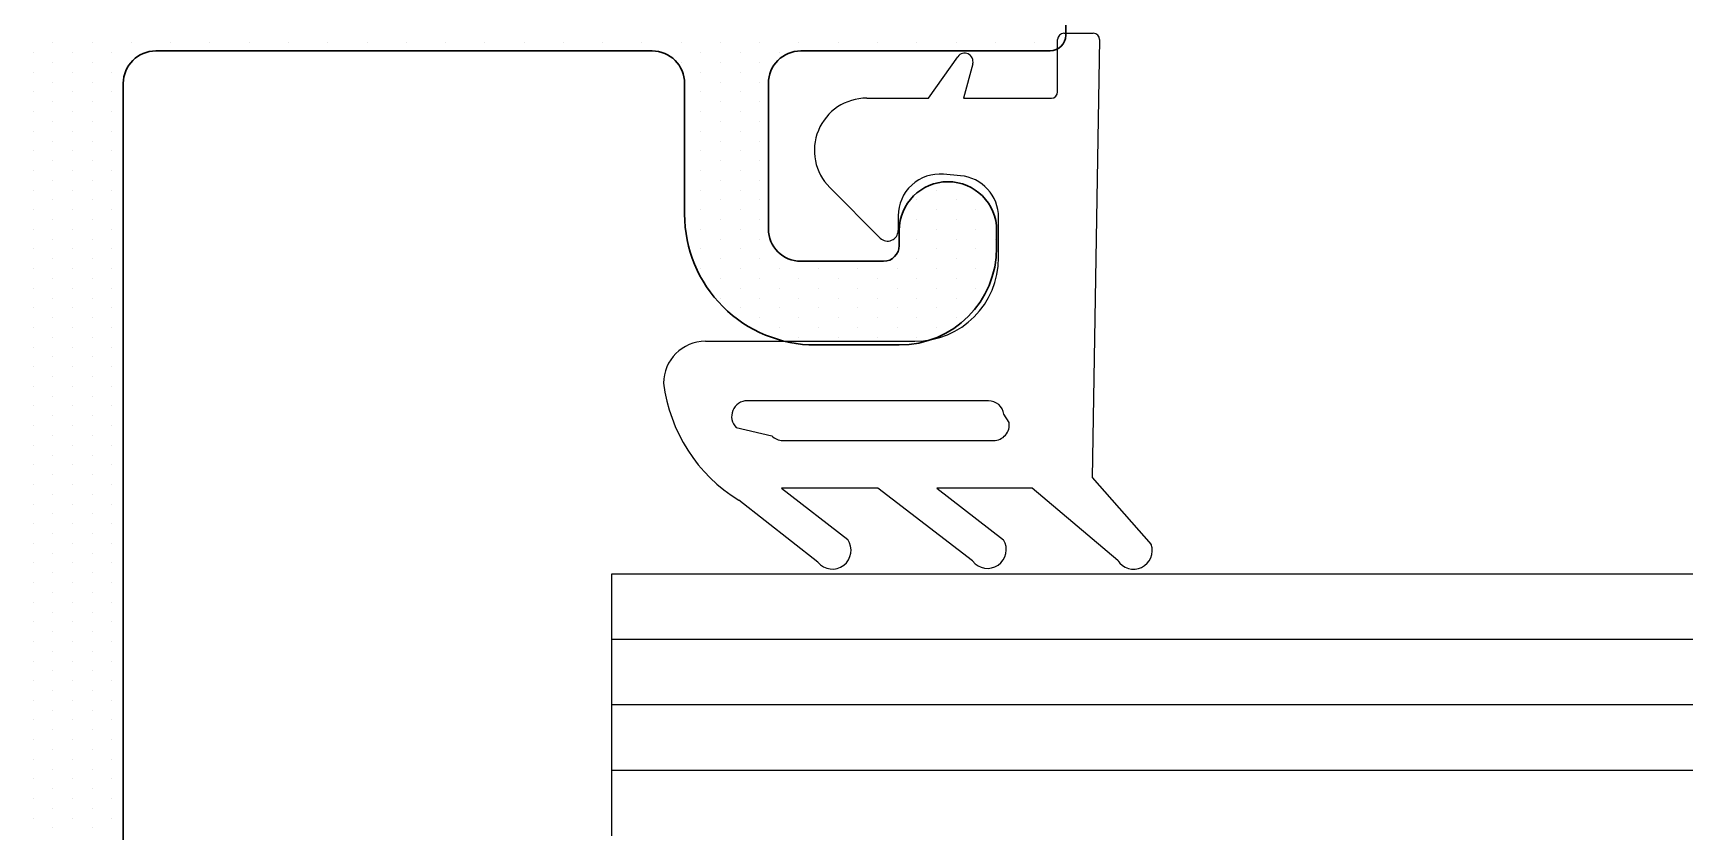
# Model space of a CAD drawing. Header units: inches. Extents: x 3.8 to 36.3, y 0.9 to 43.6.
# Drawn here: x 22.029 to 23.614, y 25.249 to 26.012 of the extents above; entities that cross this region are included whole.
import ezdxf

# ---------------------------------------------------------------- set-up
doc = ezdxf.new("R2010")
doc.units = ezdxf.units.IN
doc.header["$MEASUREMENT"] = 0
doc.layers.add('R-SWTS-DET1', color=1, linetype='Continuous')
doc.layers.add('R-SWTS-PAT1', color=5, linetype='Continuous')

msp = doc.modelspace()

# ---------------------------------------------------------------- linework, layer by layer
at = {"layer": 'R-SWTS-DET1', "lineweight": 30}
for p, q in [((23.01482, 26.00968), (23.01482, 26.08007)), ((22.14586, 25.99468), (22.61982, 25.99468)), ((22.76182, 25.99468), (22.99982, 25.99468)), ((22.11486, 25.21843), (22.11486, 25.96368)), ((22.65082, 25.96368), (22.65082, 25.83868)), ((22.73082, 25.82468), (22.73082, 25.96368)), ((22.85582, 25.82318), (22.85582, 25.80868)), ((22.94882, 25.80668), (22.94882, 25.82318)), ((22.84082, 25.79368), (22.76182, 25.79368)), ((22.77582, 25.71368), (22.85582, 25.71368))]:
    msp.add_line(p, q, dxfattribs=at)
at = {"layer": 'R-SWTS-DET1'}
for p, q in [((23.00704, 25.9555), (23.00704, 26.0055)), ((23.01304, 26.0115), (23.04104, 26.0115)), ((23.04704, 26.0055), (23.04012, 25.58704)), ((22.8836, 25.9495), (22.91174, 25.98914)), ((22.92599, 25.98244), (22.91716, 25.9495)), ((22.82475, 25.9495), (22.8836, 25.9495)), ((22.91716, 25.9495), (23.00104, 25.9495)), ((22.83765, 25.81589), (22.78939, 25.86415)), ((22.91421, 25.8754), (22.89821, 25.8768)), ((22.85473, 25.83695), (22.85473, 25.82296)), ((22.95073, 25.7972), (22.95073, 25.83555)), ((22.67073, 25.7172), (22.87073, 25.7172)), ((23.04012, 25.58704), (23.04012, 25.58704)), ((23.04012, 25.58704), (23.09647, 25.52312)), ((22.7781, 25.50603), (22.7025, 25.56529)), ((22.83535, 25.57698), (22.74353, 25.57698)), ((22.74353, 25.57698), (22.80658, 25.52775)), ((22.92588, 25.5073), (22.83535, 25.57698)), ((22.98269, 25.57698), (22.89158, 25.57698)), ((22.89158, 25.57698), (22.95543, 25.52751)), ((23.06439, 25.50771), (22.98269, 25.57698)), ((23.61355, 25.49476), (22.58115, 25.49476)), ((22.58115, 25.49476), (22.58115, 25.24476)), ((23.61355, 25.43226), (22.58115, 25.43226)), ((23.61355, 25.36976), (22.58115, 25.36976)), ((23.61355, 25.30726), (22.58115, 25.30726))]:
    msp.add_line(p, q, dxfattribs=at)
at = {"layer": 'R-SWTS-DET1', "lineweight": 25}
for p, q in [((22.94096, 25.66035), (22.71073, 25.66035)), ((22.96077, 25.6396), (22.95581, 25.64752)), ((22.70012, 25.63475), (22.73404, 25.62682)), ((22.74464, 25.62243), (22.94592, 25.62243))]:
    msp.add_line(p, q, dxfattribs=at)
at = {"layer": 'R-SWTS-DET1', "lineweight": 30}
for centre, radius, start, end in [((22.99982, 26.00968), 0.015, 270, 0), ((22.14586, 25.96368), 0.031, 90, 180), ((22.61982, 25.96368), 0.031, 0, 90), ((22.76182, 25.96368), 0.031, 90, 180), ((22.90232, 25.82318), 0.0465, 0, 180), ((22.77582, 25.83868), 0.125, 179.99999, 270), ((22.76182, 25.82468), 0.031, 180, 270), ((22.84082, 25.80868), 0.015, 270, 359.99806), ((22.85582, 25.80668), 0.093, 270.00006, 0)]:
    msp.add_arc(centre, radius, start, end, dxfattribs=at)
at = {"layer": 'R-SWTS-DET1'}
for centre, radius, start, end in [((23.01304, 26.0055), 0.006, 90, 180), ((23.04104, 26.0055), 0.006, 0, 90), ((22.91826, 25.98451), 0.008, 345, 144.62612), ((22.82475, 25.8995), 0.05, 90, 225), ((23.00104, 25.9555), 0.006, 270, 0), ((22.89473, 25.83695), 0.04, 85, 180), ((22.91073, 25.83555), 0.04, 360, 85), ((22.84473, 25.82296), 0.01, 225, 360), ((22.87073, 25.7972), 0.08, 270, 360), ((22.67073, 25.6772), 0.04, 90, 180), ((22.78397, 25.6965), 0.15445, 187.17693, 238.16455), ((22.79188, 25.51749), 0.01792, 219.73715, 34.91198), ((22.94012, 25.51819), 0.01792, 217.39772, 31.34331), ((23.0795, 25.51735), 0.01792, 212.543, 18.79118)]:
    msp.add_arc(centre, radius, start, end, dxfattribs=at)
at = {"layer": 'R-SWTS-DET1', "lineweight": 25}
for centre, start, end in [((22.71073, 25.64535), 90, 225), ((22.94096, 25.64535), 8.31643, 90), ((22.74464, 25.63743), 225, 270), ((22.94592, 25.63743), 270, 8.31643)]:
    msp.add_arc(centre, 0.015, start, end, dxfattribs=at)
at = {"layer": 'R-SWTS-PAT1'}
for p, q in [((22.02883, 25.99294), (22.02883, 25.99294)), ((22.04758, 26.00231), (22.04758, 26.00231)), ((22.06633, 25.99294), (22.06633, 25.99294)), ((22.08508, 26.00231), (22.08508, 26.00231)), ((22.10383, 25.99294), (22.10383, 25.99294)), ((22.12258, 26.00231), (22.12258, 26.00231)), ((22.16008, 26.00231), (22.16008, 26.00231)), ((22.19758, 26.00231), (22.19758, 26.00231)), ((22.23508, 26.00231), (22.23508, 26.00231)), ((22.27258, 26.00231), (22.27258, 26.00231)), ((22.31008, 26.00231), (22.31008, 26.00231)), ((22.34758, 26.00231), (22.34758, 26.00231)), ((22.38508, 26.00231), (22.38508, 26.00231)), ((22.42258, 26.00231), (22.42258, 26.00231)), ((22.46008, 26.00231), (22.46008, 26.00231)), ((22.49758, 26.00231), (22.49758, 26.00231)), ((22.53508, 26.00231), (22.53508, 26.00231)), ((22.57258, 26.00231), (22.57258, 26.00231)), ((22.61008, 26.00231), (22.61008, 26.00231)), ((22.64758, 26.00231), (22.64758, 26.00231)), ((22.66633, 25.99294), (22.66633, 25.99294)), ((22.68508, 26.00231), (22.68508, 26.00231)), ((22.70383, 25.99294), (22.70383, 25.99294)), ((22.72258, 26.00231), (22.72258, 26.00231)), ((22.74133, 25.99294), (22.74133, 25.99294)), ((22.76008, 26.00231), (22.76008, 26.00231)), ((22.79758, 26.00231), (22.79758, 26.00231)), ((22.83508, 26.00231), (22.83508, 26.00231)), ((22.87258, 26.00231), (22.87258, 26.00231)), ((22.91008, 26.00231), (22.91008, 26.00231)), ((22.94758, 26.00231), (22.94758, 26.00231)), ((22.98508, 26.00231), (22.98508, 26.00231)), ((22.02883, 25.97419), (22.02883, 25.97419)), ((22.04758, 25.98356), (22.04758, 25.98356)), ((22.06633, 25.97419), (22.06633, 25.97419)), ((22.08508, 25.98356), (22.08508, 25.98356)), ((22.10383, 25.97419), (22.10383, 25.97419)), ((22.64758, 25.98356), (22.64758, 25.98356)), ((22.66633, 25.97419), (22.66633, 25.97419)), ((22.68508, 25.98356), (22.68508, 25.98356)), ((22.70383, 25.97419), (22.70383, 25.97419)), ((22.72258, 25.98356), (22.72258, 25.98356)), ((22.04758, 25.96481), (22.04758, 25.96481)), ((22.08508, 25.96481), (22.08508, 25.96481)), ((22.68508, 25.96481), (22.68508, 25.96481)), ((22.72258, 25.96481), (22.72258, 25.96481)), ((22.02883, 25.95544), (22.02883, 25.95544)), ((22.04758, 25.94606), (22.04758, 25.94606)), ((22.06633, 25.95544), (22.06633, 25.95544)), ((22.08508, 25.94606), (22.08508, 25.94606)), ((22.10383, 25.95544), (22.10383, 25.95544)), ((22.66633, 25.95544), (22.66633, 25.95544)), ((22.68508, 25.94606), (22.68508, 25.94606)), ((22.70383, 25.95544), (22.70383, 25.95544)), ((22.72258, 25.94606), (22.72258, 25.94606)), ((22.02883, 25.93669), (22.02883, 25.93669)), ((22.04758, 25.92731), (22.04758, 25.92731)), ((22.06633, 25.93669), (22.06633, 25.93669)), ((22.08508, 25.92731), (22.08508, 25.92731)), ((22.10383, 25.93669), (22.10383, 25.93669)), ((22.66633, 25.93669), (22.66633, 25.93669)), ((22.68508, 25.92731), (22.68508, 25.92731)), ((22.70383, 25.93669), (22.70383, 25.93669)), ((22.72258, 25.92731), (22.72258, 25.92731)), ((22.02883, 25.91794), (22.02883, 25.91794)), ((22.06633, 25.91794), (22.06633, 25.91794)), ((22.10383, 25.91794), (22.10383, 25.91794)), ((22.66633, 25.91794), (22.66633, 25.91794)), ((22.70383, 25.91794), (22.70383, 25.91794)), ((22.02883, 25.89919), (22.02883, 25.89919)), ((22.04758, 25.90856), (22.04758, 25.90856)), ((22.06633, 25.89919), (22.06633, 25.89919)), ((22.08508, 25.90856), (22.08508, 25.90856)), ((22.10383, 25.89919), (22.10383, 25.89919)), ((22.66633, 25.89919), (22.66633, 25.89919)), ((22.68508, 25.90856), (22.68508, 25.90856)), ((22.70383, 25.89919), (22.70383, 25.89919)), ((22.72258, 25.90856), (22.72258, 25.90856)), ((22.02883, 25.88044), (22.02883, 25.88044)), ((22.04758, 25.88981), (22.04758, 25.88981)), ((22.06633, 25.88044), (22.06633, 25.88044)), ((22.08508, 25.88981), (22.08508, 25.88981)), ((22.10383, 25.88044), (22.10383, 25.88044)), ((22.66633, 25.88044), (22.66633, 25.88044)), ((22.68508, 25.88981), (22.68508, 25.88981)), ((22.70383, 25.88044), (22.70383, 25.88044)), ((22.72258, 25.88981), (22.72258, 25.88981)), ((22.04758, 25.87106), (22.04758, 25.87106)), ((22.08508, 25.87106), (22.08508, 25.87106)), ((22.68508, 25.87106), (22.68508, 25.87106)), ((22.72258, 25.87106), (22.72258, 25.87106)), ((22.02883, 25.86169), (22.02883, 25.86169)), ((22.04758, 25.85231), (22.04758, 25.85231)), ((22.06633, 25.86169), (22.06633, 25.86169)), ((22.08508, 25.85231), (22.08508, 25.85231)), ((22.10383, 25.86169), (22.10383, 25.86169)), ((22.66633, 25.86169), (22.66633, 25.86169)), ((22.68508, 25.85231), (22.68508, 25.85231)), ((22.70383, 25.86169), (22.70383, 25.86169)), ((22.72258, 25.85231), (22.72258, 25.85231)), ((22.87258, 25.85231), (22.87258, 25.85231)), ((22.89133, 25.86169), (22.89133, 25.86169)), ((22.91008, 25.85231), (22.91008, 25.85231)), ((22.02883, 25.84294), (22.02883, 25.84294)), ((22.04758, 25.83356), (22.04758, 25.83356)), ((22.06633, 25.84294), (22.06633, 25.84294)), ((22.08508, 25.83356), (22.08508, 25.83356)), ((22.10383, 25.84294), (22.10383, 25.84294)), ((22.66633, 25.84294), (22.66633, 25.84294)), ((22.68508, 25.83356), (22.68508, 25.83356)), ((22.70383, 25.84294), (22.70383, 25.84294)), ((22.72258, 25.83356), (22.72258, 25.83356)), ((22.87258, 25.83356), (22.87258, 25.83356)), ((22.89133, 25.84294), (22.89133, 25.84294)), ((22.91008, 25.83356), (22.91008, 25.83356)), ((22.92883, 25.84294), (22.92883, 25.84294)), ((22.94758, 25.83356), (22.94758, 25.83356)), ((22.02883, 25.82419), (22.02883, 25.82419)), ((22.06633, 25.82419), (22.06633, 25.82419)), ((22.10383, 25.82419), (22.10383, 25.82419)), ((22.66633, 25.82419), (22.66633, 25.82419)), ((22.70383, 25.82419), (22.70383, 25.82419)), ((22.89133, 25.82419), (22.89133, 25.82419)), ((22.92883, 25.82419), (22.92883, 25.82419)), ((22.02883, 25.80544), (22.02883, 25.80544)), ((22.04758, 25.81481), (22.04758, 25.81481)), ((22.06633, 25.80544), (22.06633, 25.80544)), ((22.08508, 25.81481), (22.08508, 25.81481)), ((22.10383, 25.80544), (22.10383, 25.80544)), ((22.66633, 25.80544), (22.66633, 25.80544)), ((22.68508, 25.81481), (22.68508, 25.81481)), ((22.70383, 25.80544), (22.70383, 25.80544)), ((22.72258, 25.81481), (22.72258, 25.81481)), ((22.87258, 25.81481), (22.87258, 25.81481)), ((22.89133, 25.80544), (22.89133, 25.80544)), ((22.91008, 25.81481), (22.91008, 25.81481)), ((22.92883, 25.80544), (22.92883, 25.80544)), ((22.94758, 25.81481), (22.94758, 25.81481)), ((22.02883, 25.78669), (22.02883, 25.78669)), ((22.04758, 25.79606), (22.04758, 25.79606)), ((22.06633, 25.78669), (22.06633, 25.78669)), ((22.08508, 25.79606), (22.08508, 25.79606)), ((22.10383, 25.78669), (22.10383, 25.78669)), ((22.66633, 25.78669), (22.66633, 25.78669)), ((22.68508, 25.79606), (22.68508, 25.79606)), ((22.70383, 25.78669), (22.70383, 25.78669)), ((22.72258, 25.79606), (22.72258, 25.79606)), ((22.74133, 25.78669), (22.74133, 25.78669)), ((22.77883, 25.78669), (22.77883, 25.78669)), ((22.81633, 25.78669), (22.81633, 25.78669)), ((22.85383, 25.78669), (22.85383, 25.78669)), ((22.87258, 25.79606), (22.87258, 25.79606)), ((22.89133, 25.78669), (22.89133, 25.78669)), ((22.91008, 25.79606), (22.91008, 25.79606)), ((22.92883, 25.78669), (22.92883, 25.78669)), ((22.94758, 25.79606), (22.94758, 25.79606)), ((22.02883, 25.76794), (22.02883, 25.76794)), ((22.04758, 25.77731), (22.04758, 25.77731)), ((22.06633, 25.76794), (22.06633, 25.76794)), ((22.08508, 25.77731), (22.08508, 25.77731)), ((22.10383, 25.76794), (22.10383, 25.76794)), ((22.68508, 25.77731), (22.68508, 25.77731)), ((22.70383, 25.76794), (22.70383, 25.76794)), ((22.72258, 25.77731), (22.72258, 25.77731)), ((22.74133, 25.76794), (22.74133, 25.76794)), ((22.76008, 25.77731), (22.76008, 25.77731)), ((22.77883, 25.76794), (22.77883, 25.76794)), ((22.79758, 25.77731), (22.79758, 25.77731)), ((22.81633, 25.76794), (22.81633, 25.76794)), ((22.83508, 25.77731), (22.83508, 25.77731)), ((22.85383, 25.76794), (22.85383, 25.76794)), ((22.87258, 25.77731), (22.87258, 25.77731)), ((22.89133, 25.76794), (22.89133, 25.76794)), ((22.91008, 25.77731), (22.91008, 25.77731)), ((22.92883, 25.76794), (22.92883, 25.76794)), ((22.04758, 25.75856), (22.04758, 25.75856)), ((22.08508, 25.75856), (22.08508, 25.75856)), ((22.68508, 25.75856), (22.68508, 25.75856)), ((22.72258, 25.75856), (22.72258, 25.75856)), ((22.76008, 25.75856), (22.76008, 25.75856)), ((22.79758, 25.75856), (22.79758, 25.75856)), ((22.83508, 25.75856), (22.83508, 25.75856)), ((22.87258, 25.75856), (22.87258, 25.75856)), ((22.91008, 25.75856), (22.91008, 25.75856)), ((22.02883, 25.74919), (22.02883, 25.74919)), ((22.04758, 25.73981), (22.04758, 25.73981)), ((22.06633, 25.74919), (22.06633, 25.74919)), ((22.08508, 25.73981), (22.08508, 25.73981)), ((22.10383, 25.74919), (22.10383, 25.74919)), ((22.70383, 25.74919), (22.70383, 25.74919)), ((22.72258, 25.73981), (22.72258, 25.73981)), ((22.74133, 25.74919), (22.74133, 25.74919)), ((22.76008, 25.73981), (22.76008, 25.73981)), ((22.77883, 25.74919), (22.77883, 25.74919)), ((22.79758, 25.73981), (22.79758, 25.73981)), ((22.81633, 25.74919), (22.81633, 25.74919)), ((22.83508, 25.73981), (22.83508, 25.73981)), ((22.85383, 25.74919), (22.85383, 25.74919)), ((22.87258, 25.73981), (22.87258, 25.73981)), ((22.89133, 25.74919), (22.89133, 25.74919)), ((22.91008, 25.73981), (22.91008, 25.73981)), ((22.92883, 25.74919), (22.92883, 25.74919)), ((22.02883, 25.73044), (22.02883, 25.73044)), ((22.04758, 25.72106), (22.04758, 25.72106)), ((22.06633, 25.73044), (22.06633, 25.73044)), ((22.08508, 25.72106), (22.08508, 25.72106)), ((22.10383, 25.73044), (22.10383, 25.73044)), ((22.74133, 25.73044), (22.74133, 25.73044)), ((22.76008, 25.72106), (22.76008, 25.72106)), ((22.77883, 25.73044), (22.77883, 25.73044)), ((22.79758, 25.72106), (22.79758, 25.72106)), ((22.81633, 25.73044), (22.81633, 25.73044)), ((22.83508, 25.72106), (22.83508, 25.72106)), ((22.85383, 25.73044), (22.85383, 25.73044)), ((22.87258, 25.72106), (22.87258, 25.72106)), ((22.89133, 25.73044), (22.89133, 25.73044)), ((22.02883, 25.71169), (22.02883, 25.71169)), ((22.06633, 25.71169), (22.06633, 25.71169)), ((22.10383, 25.71169), (22.10383, 25.71169)), ((22.02883, 25.69294), (22.02883, 25.69294)), ((22.04758, 25.70231), (22.04758, 25.70231)), ((22.06633, 25.69294), (22.06633, 25.69294)), ((22.08508, 25.70231), (22.08508, 25.70231)), ((22.10383, 25.69294), (22.10383, 25.69294)), ((22.02883, 25.67419), (22.02883, 25.67419)), ((22.04758, 25.68356), (22.04758, 25.68356)), ((22.06633, 25.67419), (22.06633, 25.67419)), ((22.08508, 25.68356), (22.08508, 25.68356)), ((22.10383, 25.67419), (22.10383, 25.67419)), ((22.04758, 25.66481), (22.04758, 25.66481)), ((22.08508, 25.66481), (22.08508, 25.66481)), ((22.02883, 25.65544), (22.02883, 25.65544)), ((22.04758, 25.64606), (22.04758, 25.64606)), ((22.06633, 25.65544), (22.06633, 25.65544)), ((22.08508, 25.64606), (22.08508, 25.64606)), ((22.10383, 25.65544), (22.10383, 25.65544)), ((22.02883, 25.63669), (22.02883, 25.63669)), ((22.04758, 25.62731), (22.04758, 25.62731)), ((22.06633, 25.63669), (22.06633, 25.63669)), ((22.08508, 25.62731), (22.08508, 25.62731)), ((22.10383, 25.63669), (22.10383, 25.63669)), ((22.02883, 25.61794), (22.02883, 25.61794)), ((22.06633, 25.61794), (22.06633, 25.61794)), ((22.10383, 25.61794), (22.10383, 25.61794)), ((22.02883, 25.59919), (22.02883, 25.59919)), ((22.04758, 25.60856), (22.04758, 25.60856)), ((22.06633, 25.59919), (22.06633, 25.59919)), ((22.08508, 25.60856), (22.08508, 25.60856)), ((22.10383, 25.59919), (22.10383, 25.59919)), ((22.02883, 25.58044), (22.02883, 25.58044)), ((22.04758, 25.58981), (22.04758, 25.58981)), ((22.06633, 25.58044), (22.06633, 25.58044)), ((22.08508, 25.58981), (22.08508, 25.58981)), ((22.10383, 25.58044), (22.10383, 25.58044)), ((22.02883, 25.56169), (22.02883, 25.56169)), ((22.04758, 25.57106), (22.04758, 25.57106)), ((22.06633, 25.56169), (22.06633, 25.56169)), ((22.08508, 25.57106), (22.08508, 25.57106)), ((22.10383, 25.56169), (22.10383, 25.56169)), ((22.04758, 25.55231), (22.04758, 25.55231)), ((22.08508, 25.55231), (22.08508, 25.55231)), ((22.02883, 25.54294), (22.02883, 25.54294)), ((22.04758, 25.53356), (22.04758, 25.53356)), ((22.06633, 25.54294), (22.06633, 25.54294)), ((22.08508, 25.53356), (22.08508, 25.53356)), ((22.10383, 25.54294), (22.10383, 25.54294)), ((22.02883, 25.52419), (22.02883, 25.52419)), ((22.04758, 25.51481), (22.04758, 25.51481)), ((22.06633, 25.52419), (22.06633, 25.52419)), ((22.08508, 25.51481), (22.08508, 25.51481)), ((22.10383, 25.52419), (22.10383, 25.52419)), ((22.02883, 25.50544), (22.02883, 25.50544)), ((22.06633, 25.50544), (22.06633, 25.50544)), ((22.10383, 25.50544), (22.10383, 25.50544)), ((22.02883, 25.48669), (22.02883, 25.48669)), ((22.04758, 25.49606), (22.04758, 25.49606)), ((22.06633, 25.48669), (22.06633, 25.48669)), ((22.08508, 25.49606), (22.08508, 25.49606)), ((22.10383, 25.48669), (22.10383, 25.48669)), ((22.02883, 25.46794), (22.02883, 25.46794)), ((22.04758, 25.47731), (22.04758, 25.47731)), ((22.06633, 25.46794), (22.06633, 25.46794)), ((22.08508, 25.47731), (22.08508, 25.47731)), ((22.10383, 25.46794), (22.10383, 25.46794)), ((22.04758, 25.45856), (22.04758, 25.45856)), ((22.08508, 25.45856), (22.08508, 25.45856)), ((22.02883, 25.44919), (22.02883, 25.44919)), ((22.04758, 25.43981), (22.04758, 25.43981)), ((22.06633, 25.44919), (22.06633, 25.44919)), ((22.08508, 25.43981), (22.08508, 25.43981)), ((22.10383, 25.44919), (22.10383, 25.44919)), ((22.02883, 25.43044), (22.02883, 25.43044)), ((22.04758, 25.42106), (22.04758, 25.42106)), ((22.06633, 25.43044), (22.06633, 25.43044)), ((22.08508, 25.42106), (22.08508, 25.42106)), ((22.10383, 25.43044), (22.10383, 25.43044)), ((22.02883, 25.41169), (22.02883, 25.41169)), ((22.06633, 25.41169), (22.06633, 25.41169)), ((22.10383, 25.41169), (22.10383, 25.41169)), ((22.02883, 25.39294), (22.02883, 25.39294)), ((22.04758, 25.40231), (22.04758, 25.40231)), ((22.06633, 25.39294), (22.06633, 25.39294)), ((22.08508, 25.40231), (22.08508, 25.40231)), ((22.10383, 25.39294), (22.10383, 25.39294)), ((22.02883, 25.37419), (22.02883, 25.37419)), ((22.04758, 25.38356), (22.04758, 25.38356)), ((22.06633, 25.37419), (22.06633, 25.37419)), ((22.08508, 25.38356), (22.08508, 25.38356)), ((22.10383, 25.37419), (22.10383, 25.37419)), ((22.04758, 25.36481), (22.04758, 25.36481)), ((22.08508, 25.36481), (22.08508, 25.36481)), ((22.02883, 25.35544), (22.02883, 25.35544)), ((22.04758, 25.34606), (22.04758, 25.34606)), ((22.06633, 25.35544), (22.06633, 25.35544)), ((22.08508, 25.34606), (22.08508, 25.34606)), ((22.10383, 25.35544), (22.10383, 25.35544)), ((22.02883, 25.33669), (22.02883, 25.33669)), ((22.04758, 25.32731), (22.04758, 25.32731)), ((22.06633, 25.33669), (22.06633, 25.33669)), ((22.08508, 25.32731), (22.08508, 25.32731)), ((22.10383, 25.33669), (22.10383, 25.33669)), ((22.02883, 25.31794), (22.02883, 25.31794)), ((22.04758, 25.30856), (22.04758, 25.30856)), ((22.06633, 25.31794), (22.06633, 25.31794)), ((22.08508, 25.30856), (22.08508, 25.30856)), ((22.10383, 25.31794), (22.10383, 25.31794)), ((22.02883, 25.29919), (22.02883, 25.29919)), ((22.06633, 25.29919), (22.06633, 25.29919)), ((22.10383, 25.29919), (22.10383, 25.29919)), ((22.02883, 25.28044), (22.02883, 25.28044)), ((22.04758, 25.28981), (22.04758, 25.28981)), ((22.06633, 25.28044), (22.06633, 25.28044)), ((22.08508, 25.28981), (22.08508, 25.28981)), ((22.10383, 25.28044), (22.10383, 25.28044)), ((22.02883, 25.26169), (22.02883, 25.26169)), ((22.04758, 25.27106), (22.04758, 25.27106)), ((22.06633, 25.26169), (22.06633, 25.26169)), ((22.08508, 25.27106), (22.08508, 25.27106)), ((22.10383, 25.26169), (22.10383, 25.26169)), ((22.04758, 25.25231), (22.04758, 25.25231)), ((22.08508, 25.25231), (22.08508, 25.25231))]:
    msp.add_line(p, q, dxfattribs=at)

doc.saveas('drawing.dxf')
